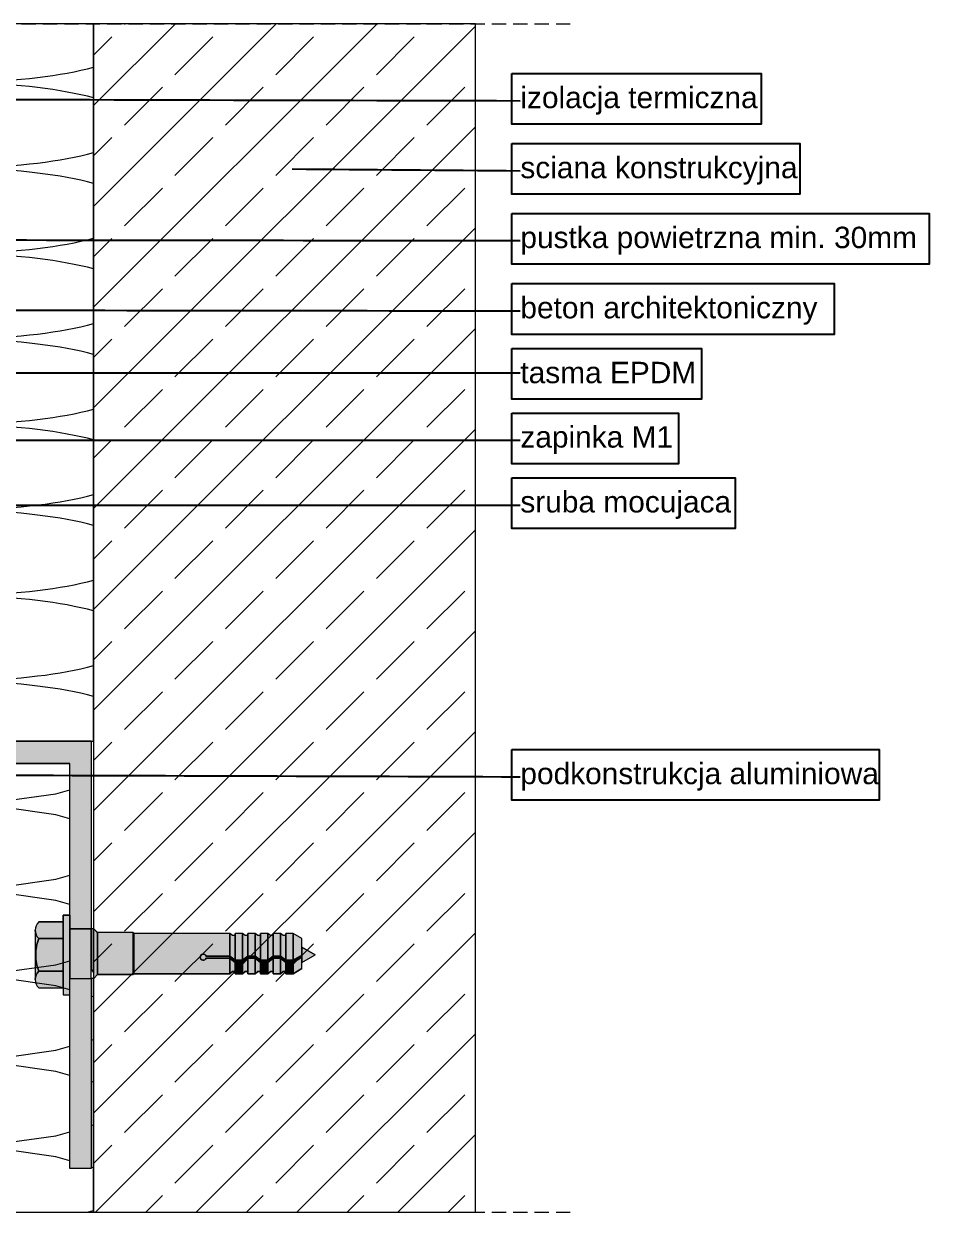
# Model space of a CAD drawing. Extents: x -106823 to -42801, y 48734 to 74234.
# Drawn here: x -49816 to -48545, y 64553 to 66221 of the extents above; entities that cross this region are included whole.
import ezdxf

# ---------------------------------------------------------------- set-up
doc = ezdxf.new("R2010")
doc.units = 0
doc.header["$MEASUREMENT"] = 0
doc.linetypes.add('Hidden Line', pattern=[30, 20, -10])
for name, color, linetype, lineweight, true_color in [('2D - Ogólne_Pen_No__2', 7, 'Continuous', 15, 0x7f7f7f), ('2D Drafting - General_Pen_No__141', 7, 'Continuous', 0, 0xe8e8e8), ('2D Drafting - General_Pen_No__2', 7, 'Continuous', 15, 0x7f7f7f), ('2D Drafting - General_Pen_No__61', 7, 'Continuous', 20, 0x6a6a6a), ('2D Drafting - General_Pen_No__81', 7, 'Continuous', 20, 0x6a6a6a), ('Annotation - Label_Pen_No__5', 7, 'Continuous', 25, 0x40a5ff)]:
    doc.layers.add(name, color=color, linetype=linetype, lineweight=lineweight, true_color=true_color)
doc.layers.add('2D Drafting - General_Pen_No__121', color=255, linetype='Continuous', lineweight=0)
doc.styles.add('GENERATED_STYLE_2', font='arial.ttf')
doc.dimstyles.new('GENERATED_STYLE__7', dxfattribs={"dimtxt": 0.18, "dimasz": 91.2, "dimexe": 0.18, "dimexo": 0.0625, "dimgap": 0.09, "dimtad": 0, "dimtih": 1, "dimtoh": 1, "dimdec": 4, "dimzin": 0, "dimdsep": 46, "dimcen": 0.09, "dimadec": 0, "dimazin": 0, "dimtfac": 1, "dimtdec": 4, "dimtmove": 0, "dimatfit": 3, "dimldrblk": 'ARROWHEAD_5', "dimfxl": 0, "dimtolj": 1, "dimtzin": 0, "dimarcsym": 0})

# ---------------------------------------------------------------- blocks, each defined once
blk = doc.blocks.new('*X18')
at = {"layer": '2D Drafting - General_Pen_No__61', "linetype": 'Continuous'}
for p, q in [((-50707.7, 65142.2), (-50717.6, 65125.8)), ((-50687.3, 65152.9), (-50707.7, 65142.2)), ((-50096.6, 65137.8), (-50183.5, 65152.9)), ((-50096.6, 65137.8), (-50018.5, 65128.6)), ((-49845.7, 65130.1), (-49770.8, 65140.7)), ((-49770.8, 65140.7), (-49751.1, 65146.3)), ((-50717.6, 65125.8), (-50707.7, 65109.4)), ((-50018.5, 65123.1), (-50096.6, 65113.8)), ((-50018.5, 65128.6), (-49931.5, 65125.9)), ((-49931.5, 65125.8), (-50018.5, 65123.1)), ((-49931.5, 65125.9), (-49845.7, 65130.1)), ((-49845.7, 65121.6), (-49931.5, 65125.8)), ((-49770.8, 65111), (-49845.7, 65121.6)), ((-50707.7, 65109.4), (-50678.9, 65094.3)), ((-50096.6, 65113.8), (-50303.6, 65077.8)), ((-49751.1, 65105.3), (-49770.8, 65111)), ((-50678.9, 65094.3), (-50633.4, 65081.5)), ((-50633.4, 65081.5), (-50574.6, 65072.2)), ((-50574.6, 65072.2), (-50506.9, 65066.9)), ((-50366.1, 65069.8), (-50303.6, 65077.8)), ((-50574.6, 65059.5), (-50633.4, 65050.1)), ((-50506.9, 65064.8), (-50574.6, 65059.5)), ((-50506.9, 65066.9), (-50435.6, 65066.1)), ((-50435.6, 65065.6), (-50506.9, 65064.8)), ((-50435.6, 65066.1), (-50366.1, 65069.8)), ((-50366.1, 65061.8), (-50435.6, 65065.6)), ((-50303.6, 65053.8), (-50366.1, 65061.8)), ((-50633.4, 65050.1), (-50678.9, 65037.4)), ((-50096.6, 65017.8), (-50303.6, 65053.8)), ((-50707.7, 65022.2), (-50717.6, 65005.8)), ((-50678.9, 65037.4), (-50707.7, 65022.2)), ((-49770.8, 65020.7), (-49751.1, 65026.3)), ((-50717.6, 65005.8), (-50707.7, 64989.4)), ((-50096.6, 65017.8), (-50018.5, 65008.6)), ((-50018.5, 65008.6), (-49931.5, 65005.9)), ((-49931.5, 65005.8), (-50018.5, 65003.1)), ((-49931.5, 65005.9), (-49845.7, 65010.1)), ((-49845.7, 65001.6), (-49931.5, 65005.8)), ((-49845.7, 65010.1), (-49770.8, 65020.7)), ((-50707.7, 64989.4), (-50678.9, 64974.3)), ((-50096.6, 64993.8), (-50303.6, 64957.8)), ((-50018.5, 65003.1), (-50096.6, 64993.8)), ((-49770.8, 64991), (-49845.7, 65001.6)), ((-49751.1, 64985.3), (-49770.8, 64991)), ((-50678.9, 64974.3), (-50633.4, 64961.5)), ((-50633.4, 64961.5), (-50574.6, 64952.2)), ((-50366.1, 64949.8), (-50303.6, 64957.8)), ((-50574.6, 64939.5), (-50633.4, 64930.1)), ((-50574.6, 64952.2), (-50506.9, 64946.9)), ((-50506.9, 64944.8), (-50574.6, 64939.5)), ((-50506.9, 64946.9), (-50435.6, 64946.1)), ((-50435.6, 64945.6), (-50506.9, 64944.8)), ((-50435.6, 64946.1), (-50366.1, 64949.8)), ((-50366.1, 64941.8), (-50435.6, 64945.6)), ((-50303.6, 64933.8), (-50366.1, 64941.8)), ((-50633.4, 64930.1), (-50678.9, 64917.4)), ((-50096.6, 64897.8), (-50303.6, 64933.8)), ((-50678.9, 64917.4), (-50707.7, 64902.2)), ((-49770.8, 64900.7), (-49751.1, 64906.3)), ((-50707.7, 64902.2), (-50717.6, 64885.8)), ((-50096.6, 64897.8), (-50018.5, 64888.6)), ((-50018.5, 64888.6), (-49931.5, 64885.9)), ((-49931.5, 64885.9), (-49845.7, 64890.1)), ((-49845.7, 64890.1), (-49770.8, 64900.7)), ((-50717.6, 64885.8), (-50707.7, 64869.4)), ((-50096.6, 64873.8), (-50303.6, 64837.8)), ((-50018.5, 64883.1), (-50096.6, 64873.8)), ((-49931.5, 64885.8), (-50018.5, 64883.1)), ((-49845.7, 64881.6), (-49931.5, 64885.8)), ((-49770.8, 64871), (-49845.7, 64881.6)), ((-49751.1, 64865.3), (-49770.8, 64871)), ((-50707.7, 64869.4), (-50678.9, 64854.3)), ((-50678.9, 64854.3), (-50633.4, 64841.5)), ((-49717.6, 64855.7), (-49721.1, 64856.7)), ((-50633.4, 64841.5), (-50574.6, 64832.2)), ((-50366.1, 64829.8), (-50303.6, 64837.8)), ((-50574.6, 64832.2), (-50506.9, 64826.9)), ((-50506.9, 64824.8), (-50574.6, 64819.5)), ((-50506.9, 64826.9), (-50435.6, 64826.1)), ((-50435.6, 64825.6), (-50506.9, 64824.8)), ((-50435.6, 64826.1), (-50366.1, 64829.8)), ((-50366.1, 64821.8), (-50435.6, 64825.6)), ((-50303.6, 64813.8), (-50366.1, 64821.8)), ((-50633.4, 64810.1), (-50678.9, 64797.4)), ((-50574.6, 64819.5), (-50633.4, 64810.1)), ((-50096.6, 64777.8), (-50303.6, 64813.8)), ((-50678.9, 64797.4), (-50707.7, 64782.2)), ((-49721.1, 64794.9), (-49717.6, 64795.9)), ((-50707.7, 64782.2), (-50717.6, 64765.8)), ((-50096.6, 64777.8), (-50018.5, 64768.6)), ((-49845.7, 64770.1), (-49770.8, 64780.7)), ((-49770.8, 64780.7), (-49751.1, 64786.3)), ((-50717.6, 64765.8), (-50707.7, 64749.4)), ((-50018.5, 64763.1), (-50096.6, 64753.8)), ((-50018.5, 64768.6), (-49931.5, 64765.9)), ((-49931.5, 64765.8), (-50018.5, 64763.1)), ((-49931.5, 64765.9), (-49845.7, 64770.1)), ((-49845.7, 64761.6), (-49931.5, 64765.8)), ((-49770.8, 64751), (-49845.7, 64761.6)), ((-50707.7, 64749.4), (-50678.9, 64734.3)), ((-50096.6, 64753.8), (-50303.6, 64717.8)), ((-49751.1, 64745.3), (-49770.8, 64751)), ((-50678.9, 64734.3), (-50633.4, 64721.5)), ((-50633.4, 64721.5), (-50574.6, 64712.2)), ((-49717.6, 64735.7), (-49721.1, 64736.7)), ((-50574.6, 64712.2), (-50506.9, 64706.9)), ((-50506.9, 64704.8), (-50574.6, 64699.5)), ((-50506.9, 64706.9), (-50435.6, 64706.1)), ((-50435.6, 64705.6), (-50506.9, 64704.8)), ((-50435.6, 64706.1), (-50366.1, 64709.8)), ((-50366.1, 64701.8), (-50435.6, 64705.6)), ((-50366.1, 64709.8), (-50303.6, 64717.8)), ((-50633.4, 64690.1), (-50678.9, 64677.4)), ((-50574.6, 64699.5), (-50633.4, 64690.1)), ((-50303.6, 64693.8), (-50366.1, 64701.8)), ((-50096.6, 64657.8), (-50303.6, 64693.8)), ((-50678.9, 64677.4), (-50707.7, 64662.2)), ((-49721.1, 64674.9), (-49717.6, 64675.9)), ((-50707.7, 64662.2), (-50717.6, 64645.8)), ((-50096.6, 64657.8), (-50018.5, 64648.6)), ((-49845.7, 64650.1), (-49770.8, 64660.7)), ((-49770.8, 64660.7), (-49751.1, 64666.3)), ((-50717.6, 64645.8), (-50707.7, 64629.4)), ((-50018.5, 64643.1), (-50096.6, 64633.8)), ((-50018.5, 64648.6), (-49931.5, 64645.9)), ((-49931.5, 64645.8), (-50018.5, 64643.1)), ((-49931.5, 64645.9), (-49845.7, 64650.1)), ((-49845.7, 64641.6), (-49931.5, 64645.8)), ((-49770.8, 64631), (-49845.7, 64641.6)), ((-50707.7, 64629.4), (-50678.9, 64614.3)), ((-50096.6, 64633.8), (-50303.6, 64597.8)), ((-49751.1, 64625.3), (-49770.8, 64631)), ((-50678.9, 64614.3), (-50633.4, 64601.5)), ((-49717.6, 64615.7), (-49721.1, 64616.7)), ((-50633.4, 64601.5), (-50574.6, 64592.2)), ((-50574.6, 64592.2), (-50506.9, 64586.9)), ((-50435.6, 64586.1), (-50366.1, 64589.8)), ((-50366.1, 64589.8), (-50303.6, 64597.8)), ((-50574.6, 64579.5), (-50633.4, 64570.1)), ((-50506.9, 64584.8), (-50574.6, 64579.5)), ((-50506.9, 64586.9), (-50435.6, 64586.1)), ((-50435.6, 64585.6), (-50506.9, 64584.8)), ((-50366.1, 64581.8), (-50435.6, 64585.6)), ((-50303.6, 64573.8), (-50366.1, 64581.8)), ((-50185.5, 64553.3), (-50303.6, 64573.8)), ((-50678.9, 64557.4), (-50686.7, 64553.3)), ((-50633.4, 64570.1), (-50678.9, 64557.4)), ((-49726.7, 64553.3), (-49717.6, 64555.9))]:
    blk.add_line(p, q, dxfattribs=at)
blk = doc.blocks.new('Fill_9')
at = {"layer": '2D Drafting - General_Pen_No__2', "linetype": 'Continuous'}
for p, q in [((-49751.1, 65182.9), (-49831.9, 65182.9)), ((-49831.9, 65182.9), (-49831.9, 65152.9)), ((-49751.1, 65152.9), (-49751.1, 65182.9)), ((-49831.9, 65152.9), (-50717.6, 65152.9)), ((-50717.6, 65152.9), (-50717.6, 64553.3)), ((-49751.1, 64921.9), (-49751.1, 65152.9)), ((-49751.1, 64614.5), (-49751.1, 64921.9)), ((-49717.6, 64881.5), (-49721.1, 64881.5)), ((-49721.1, 64881.5), (-49721.1, 64614.5)), ((-49717.6, 64880.4), (-49717.6, 64881.5)), ((-49717.6, 64649.4), (-49717.6, 64880.4)), ((-49717.6, 64553.3), (-49717.6, 64649.4)), ((-49721.1, 64614.5), (-49751.1, 64614.5)), ((-50717.6, 64553.3), (-49751.1, 64553.3)), ((-49751.1, 64553.3), (-49717.6, 64553.3))]:
    blk.add_line(p, q, dxfattribs=at)
at = {"layer": '2D Drafting - General_Pen_No__61', "linetype": 'Continuous'}
blk.add_blockref('*X18', (0, 0), dxfattribs=at)
blk = doc.blocks.new('*X20')
at = {"layer": '2D Drafting - General_Pen_No__61', "linetype": 'Continuous'}
for p, q in [((-50231.3, 66221.4), (-50292.9, 66210.9)), ((-50080.6, 66150.9), (-50292.9, 66186.9)), ((-50080.6, 66126.9), (-50292.9, 66090.9)), ((-50080.6, 66030.9), (-50292.9, 66066.9)), ((-50080.6, 66006.9), (-50292.9, 65970.9)), ((-50080.6, 65910.9), (-50292.9, 65946.9)), ((-50080.6, 65886.9), (-50292.9, 65850.9)), ((-50080.6, 65790.9), (-50292.9, 65826.9)), ((-50080.6, 65766.9), (-50292.9, 65730.9)), ((-50080.6, 65670.9), (-50292.9, 65706.9)), ((-50080.6, 65646.9), (-50292.9, 65610.9)), ((-50080.6, 65550.9), (-50292.9, 65586.9)), ((-50080.6, 65526.9), (-50292.9, 65490.9)), ((-50080.6, 65430.9), (-50292.9, 65466.9)), ((-50080.6, 65406.9), (-50292.9, 65370.9)), ((-50080.6, 65310.9), (-50292.9, 65346.9)), ((-50080.6, 65286.9), (-50215.6, 65264)), ((-50252.9, 65257.7), (-50292.9, 65250.9)), ((-50252.9, 65220.1), (-50292.9, 65226.9))]:
    blk.add_line(p, q, dxfattribs=at)
for centre, start_param, end_param in [((-50452.2, 66258.9), 3.817836, 5.35589), ((-50452.2, 66138.9), 0.927295, 3.141593), ((-49921.4, 66198.9), 4.068888, 5.587761), ((-50452.2, 66138.9), 3.141593, 5.35589), ((-49921.4, 66078.9), 0.695424, 2.214297), ((-50452.2, 66018.9), 0.927295, 3.141593), ((-49921.4, 66078.9), 4.068888, 5.587761), ((-49921.4, 65958.9), 0.695424, 2.214297), ((-50452.2, 66018.9), 3.141593, 5.35589), ((-50452.2, 65898.9), 0.927295, 3.141593), ((-49921.4, 65958.9), 4.068888, 5.587761), ((-49921.4, 65838.9), 0.695424, 2.214297), ((-50452.2, 65898.9), 3.141593, 5.35589), ((-50452.2, 65778.9), 0.927295, 3.141593), ((-49921.4, 65838.9), 4.068888, 5.587761), ((-50452.2, 65778.9), 3.141593, 5.35589), ((-49921.4, 65718.9), 0.695424, 2.214297), ((-50452.2, 65658.9), 0.927295, 3.141593), ((-49921.4, 65718.9), 4.068888, 5.587761), ((-50452.2, 65658.9), 3.141593, 5.35589), ((-49921.4, 65598.9), 0.695424, 2.214297), ((-50452.2, 65538.9), 0.927295, 3.141593), ((-49921.4, 65598.9), 4.068888, 5.587761), ((-50452.2, 65538.9), 3.141593, 5.35589), ((-49921.4, 65478.9), 0.695424, 2.214297), ((-50452.2, 65418.9), 0.927295, 3.141593), ((-49921.4, 65478.9), 4.068888, 5.587761), ((-49921.4, 65358.9), 0.695424, 2.214297), ((-50452.2, 65418.9), 3.141593, 5.35589), ((-50452.2, 65298.9), 0.927295, 3.141593), ((-49921.4, 65358.9), 4.068888, 5.587761), ((-49921.4, 65238.9), 0.695424, 2.214297), ((-50452.2, 65298.9), 3.141593, 5.35589), ((-50452.2, 65178.9), 0.927295, 2.507522)]:
    blk.add_ellipse(centre, major_axis=(265.4, 0), ratio=0.226067, start_param=start_param, end_param=end_param, dxfattribs=at)
blk = doc.blocks.new('Fill_10')
at = {"layer": '2D Drafting - General_Pen_No__2', "linetype": 'Continuous'}
for p, q in [((-49717.6, 66221.4), (-50717.6, 66221.4)), ((-50717.6, 66221.4), (-50717.6, 65244.5)), ((-49717.6, 65214.5), (-49717.6, 66221.4)), ((-50252.9, 65278.2), (-50242.8, 65285.8)), ((-50252.9, 65247.5), (-50252.9, 65278.2)), ((-50242.8, 65285.8), (-50225.7, 65285.8)), ((-50225.7, 65285.8), (-50215.6, 65278.2)), ((-50215.6, 65278.2), (-50215.6, 65237.6)), ((-50717.6, 65244.5), (-50717.6, 65214.5)), ((-50261.1, 65243.7), (-50252.9, 65247.5)), ((-50252.9, 65237.2), (-50261.1, 65243.7)), ((-50252.9, 65219.7), (-50252.9, 65237.2)), ((-50215.6, 65237.6), (-50207.4, 65229.4)), ((-50207.4, 65229.4), (-50215.6, 65227.2)), ((-50215.6, 65227.2), (-50215.6, 65214.5)), ((-50717.6, 65214.5), (-50687.6, 65214.5)), ((-50687.6, 65214.5), (-50606.9, 65214.5)), ((-50606.9, 65214.5), (-50259.3, 65214.5)), ((-50261.1, 65215.9), (-50252.9, 65219.7)), ((-50259.3, 65214.5), (-50261.1, 65215.9)), ((-50215.6, 65214.5), (-49831.9, 65214.5)), ((-49831.9, 65214.5), (-49751.1, 65214.5)), ((-49751.1, 65214.5), (-49717.6, 65214.5))]:
    blk.add_line(p, q, dxfattribs=at)
at = {"layer": '2D Drafting - General_Pen_No__61', "linetype": 'Continuous'}
blk.add_blockref('*X20', (0, 0), dxfattribs=at)
blk = doc.blocks.new('ARROWHEAD_5')
at = {"color": 0, "linetype": 'Continuous', "lineweight": 0}
blk.add_line((0, 0), (-1, 0), dxfattribs=at)
blk.add_solid([(-1, 0.2679), (0, 0), (-1, -0.2679), (-1, 0.2679)], dxfattribs=at)

msp = doc.modelspace()

# ---------------------------------------------------------------- hatches: boundary and pattern name
at = {"layer": '2D Drafting - General_Pen_No__121', "linetype": 'Continuous'}
for points in [[(-49760.43, 64960.67), (-49794.6, 64960.67, 0.4195601), (-49794.6, 64937.37), (-49760.43, 64937.37)], [(-49751.11, 64914.45), (-49751.11, 64970.37), (-49760.43, 64970.37), (-49760.43, 64914.45), (-49760.43, 64858.54), (-49751.11, 64858.54)], [(-49798.87, 64914.45, -0.092424), (-49794.6, 64937.37, -0.201281), (-49799.49, 64949.02), (-49799.49, 64879.89, -0.201281), (-49794.6, 64891.54, -0.092424)], [(-49751.11, 64951.13), (-49751.11, 64914.45), (-49751.11, 64881.46), (-49721.11, 64881.46), (-49721.11, 64917.38), (-49721.11, 64951.13)], [(-49721.11, 64951.13), (-49751.11, 64951.13), (-49751.11, 64914.45), (-49751.11, 64881.46), (-49721.11, 64881.46), (-49721.11, 64918.33)], [(-49721.11, 64951.03), (-49721.11, 64918.33), (-49721.11, 64893.98), (-49717.6, 64889.61), (-49717.6, 64951.03)], [(-49717.6, 64951.03), (-49717.6, 64881.46), (-49717.42, 64881.46), (-49712.01, 64886.87), (-49712.01, 64945.62), (-49717.42, 64951.03)], [(-49712.01, 64945.72), (-49712.01, 64886.87), (-49662.26, 64886.87), (-49662.26, 64945.72)], [(-49662.26, 64945.72), (-49662.26, 64886.87), (-49661.02, 64888.12), (-49661.02, 64944.47)], [(-49661.02, 64944.47), (-49661.02, 64888.12), (-49526.6, 64888.12), (-49526.6, 64909.78), (-49559.91, 64909.78, -5.4750432), (-49559.91, 64912.73), (-49526.6, 64912.73), (-49526.6, 64944.47)], [(-49519.16, 64941.51), (-49522.86, 64941.51), (-49526.6, 64944.47), (-49526.6, 64912.73), (-49519.16, 64906.99)], [(-49519.16, 64944.47), (-49519.16, 64906.99), (-49508.8, 64906.99), (-49508.8, 64944.47)], [(-49501.36, 64941.51), (-49505.06, 64941.51), (-49508.8, 64944.47), (-49508.8, 64906.99), (-49501.36, 64912.73)], [(-49501.36, 64944.47), (-49501.36, 64912.73), (-49491.01, 64912.73), (-49491.01, 64944.47)], [(-49483.57, 64941.51), (-49487.26, 64941.51), (-49491.01, 64944.47), (-49491.01, 64912.73), (-49483.57, 64906.99)], [(-49473.21, 64944.47), (-49483.57, 64944.47), (-49483.57, 64906.99), (-49473.21, 64906.99)], [(-49465.77, 64941.51), (-49469.47, 64941.51), (-49473.21, 64944.47), (-49473.21, 64906.99), (-49465.77, 64912.73)], [(-49455.41, 64944.47), (-49465.77, 64944.47), (-49465.77, 64912.73), (-49455.41, 64912.73)], [(-49447.97, 64941.51), (-49451.67, 64941.51), (-49455.41, 64944.47), (-49455.41, 64912.73), (-49447.97, 64906.99)], [(-49447.97, 64944.47), (-49447.97, 64906.99), (-49437.62, 64906.99), (-49437.62, 64944.47)], [(-49425.24, 64937.32), (-49437.62, 64944.47), (-49437.62, 64906.99), (-49425.24, 64914.14)], [(-49760.43, 64937.37), (-49794.6, 64937.37, 0.092424), (-49798.87, 64914.45, 0.092424), (-49794.6, 64891.54), (-49760.43, 64891.54), (-49760.43, 64914.45)], [(-49406.51, 64914.55), (-49425.24, 64925.36), (-49425.24, 64903.74)], [(-49526.6, 64912.73), (-49559.91, 64912.73, 5.4750432), (-49559.91, 64909.78), (-49526.6, 64909.78)], [(-49526.6, 64909.78), (-49519.16, 64904.03), (-49519.16, 64906.99), (-49526.6, 64912.73)], [(-49519.16, 64891.08), (-49519.16, 64904.03), (-49526.6, 64909.78), (-49526.6, 64888.12), (-49522.86, 64891.08)], [(-49519.16, 64904.03), (-49508.8, 64904.03), (-49508.8, 64906.99), (-49519.16, 64906.99)], [(-49501.36, 64912.73), (-49508.8, 64906.99), (-49508.8, 64904.03), (-49501.36, 64909.78)], [(-49501.36, 64891.08), (-49501.36, 64909.78), (-49508.8, 64904.03), (-49508.8, 64888.12), (-49505.06, 64891.08)], [(-49501.36, 64909.78), (-49491.01, 64909.78), (-49491.01, 64912.73), (-49501.36, 64912.73)], [(-49491.01, 64888.12), (-49491.01, 64909.78), (-49501.36, 64909.78), (-49501.36, 64888.12)], [(-49483.57, 64906.99), (-49491.01, 64912.73), (-49491.01, 64909.78), (-49483.57, 64904.03)], [(-49491.01, 64909.78), (-49491.01, 64888.12), (-49487.26, 64891.08), (-49483.57, 64891.08), (-49483.57, 64904.03)], [(-49473.21, 64906.99), (-49483.57, 64906.99), (-49483.57, 64904.03), (-49473.21, 64904.03)], [(-49465.77, 64912.73), (-49473.21, 64906.99), (-49473.21, 64904.03), (-49465.77, 64909.78)], [(-49465.77, 64891.08), (-49465.77, 64909.78), (-49473.21, 64904.03), (-49473.21, 64888.12), (-49469.47, 64891.08)], [(-49465.77, 64909.78), (-49455.41, 64909.78), (-49455.41, 64912.73), (-49465.77, 64912.73)], [(-49455.41, 64888.12), (-49455.41, 64909.78), (-49465.77, 64909.78), (-49465.77, 64888.12)], [(-49455.41, 64909.78), (-49447.97, 64904.03), (-49447.97, 64906.99), (-49455.41, 64912.73)], [(-49447.97, 64891.08), (-49447.97, 64904.03), (-49455.41, 64909.78), (-49455.41, 64888.12), (-49451.67, 64891.08)], [(-49447.97, 64904.03), (-49437.62, 64904.03), (-49437.62, 64906.99), (-49447.97, 64906.99)], [(-49425.24, 64914.14), (-49437.62, 64906.99), (-49437.62, 64904.03), (-49425.24, 64911.18)], [(-49425.24, 64911.18), (-49437.62, 64904.03), (-49437.62, 64888.12), (-49425.24, 64895.27)], [(-49760.43, 64891.54), (-49794.6, 64891.54, 0.4195601), (-49794.6, 64868.24), (-49760.43, 64868.24)], [(-49508.8, 64888.12), (-49508.8, 64904.03), (-49519.16, 64904.03), (-49519.16, 64888.12)], [(-49473.21, 64888.12), (-49473.21, 64904.03), (-49483.57, 64904.03), (-49483.57, 64888.12)], [(-49447.97, 64904.03), (-49447.97, 64888.12), (-49437.62, 64888.12), (-49437.62, 64904.03)]]:
    msp.add_hatch(color=256, dxfattribs=at).paths.add_polyline_path(points, flags=0)
at = {"layer": '2D Drafting - General_Pen_No__141', "linetype": 'Continuous'}
for points in [[(-50215.62, 65214.45), (-49731.87, 65214.45), (-49721.11, 65214.45), (-49721.11, 64951.13), (-49751.11, 64951.13), (-49751.11, 64970.37), (-49751.11, 65182.95), (-50214.53, 65182.95), (-50215.62, 65184.04), (-50215.62, 65201.48), (-50207.42, 65203.68), (-50215.62, 65211.88)], [(-49721.11, 64614.45), (-49751.11, 64614.45), (-49751.11, 64881.46), (-49721.11, 64881.46)]]:
    msp.add_hatch(color=256, dxfattribs=at).paths.add_polyline_path(points, flags=0)
at = {"layer": '2D Drafting - General_Pen_No__81', "linetype": 'Continuous'}
h = msp.add_hatch(dxfattribs=at)
h.set_pattern_fill('Solid___Dashed', color=256, style=0, pattern_type=2)
h.set_pattern_definition([(45, (0, 0), (-70.71068, 70.71068), []), (45, (-35.36, 35.36), (-70.71068, 70.71068), [75, -25])])
h.paths.add_polyline_path([(-49226.67, 66221.36), (-49717.6, 66221.36), (-49717.6, 65542.04), (-49717.6, 65243.42), (-49717.6, 65173.74), (-49717.6, 65089.07), (-49717.6, 64976.53), (-49717.6, 64880.42), (-49717.6, 64649.42), (-49717.6, 64553.3), (-49676.79, 64553.3), (-49672.58, 64553.3), (-49647.6, 64553.3), (-49604.79, 64553.3), (-49440.59, 64553.3), (-49294.36, 64553.3), (-49257.08, 64553.3), (-49186.74, 64553.3), (-49181.82, 64553.3), (-49181.82, 65089.07), (-49181.82, 65542.04), (-49181.82, 66221.36)], flags=0)

# ---------------------------------------------------------------- linework, layer by layer
at = {"layer": '2D - Ogólne_Pen_No__2', "linetype": 'Continuous'}
for p, q in [((-49717.42, 64951.13), (-49721.11, 64951.13)), ((-49721.11, 64951.13), (-49721.11, 64917.38)), ((-49717.42, 64951.03), (-49721.11, 64951.03)), ((-49721.11, 64951.03), (-49721.11, 64917.28)), ((-49712.01, 64945.72), (-49717.42, 64951.13)), ((-49712.01, 64945.62), (-49717.42, 64951.03)), ((-49662.26, 64945.72), (-49712.01, 64945.72)), ((-49712.01, 64886.87), (-49712.01, 64945.72)), ((-49661.02, 64944.47), (-49662.26, 64945.72)), ((-49662.26, 64886.87), (-49662.26, 64945.72)), ((-49526.6, 64944.47), (-49661.02, 64944.47)), ((-49661.02, 64944.47), (-49661.02, 64888.12)), ((-49522.86, 64941.51), (-49526.6, 64944.47)), ((-49526.6, 64888.12), (-49526.6, 64944.47)), ((-49519.16, 64941.51), (-49522.86, 64941.51)), ((-49519.16, 64944.47), (-49519.16, 64941.51)), ((-49508.8, 64944.47), (-49519.16, 64944.47)), ((-49519.16, 64888.12), (-49519.16, 64944.47)), ((-49505.06, 64941.51), (-49508.8, 64944.47)), ((-49508.8, 64888.12), (-49508.8, 64944.47)), ((-49501.36, 64941.51), (-49505.06, 64941.51)), ((-49501.36, 64944.47), (-49501.36, 64941.51)), ((-49491.01, 64944.47), (-49501.36, 64944.47)), ((-49501.36, 64888.12), (-49501.36, 64944.47)), ((-49487.26, 64941.51), (-49491.01, 64944.47)), ((-49491.01, 64888.12), (-49491.01, 64944.47)), ((-49483.57, 64941.51), (-49487.26, 64941.51)), ((-49483.57, 64944.47), (-49483.57, 64941.51)), ((-49473.21, 64944.47), (-49483.57, 64944.47)), ((-49483.57, 64888.12), (-49483.57, 64944.47)), ((-49469.47, 64941.51), (-49473.21, 64944.47)), ((-49473.21, 64888.12), (-49473.21, 64944.47)), ((-49465.77, 64941.51), (-49469.47, 64941.51)), ((-49465.77, 64944.47), (-49465.77, 64941.51)), ((-49455.41, 64944.47), (-49465.77, 64944.47)), ((-49465.77, 64888.12), (-49465.77, 64944.47)), ((-49451.67, 64941.51), (-49455.41, 64944.47)), ((-49455.41, 64888.12), (-49455.41, 64944.47)), ((-49447.97, 64941.51), (-49451.67, 64941.51)), ((-49437.62, 64944.47), (-49447.97, 64944.47)), ((-49447.97, 64888.12), (-49447.97, 64944.47)), ((-49425.24, 64937.32), (-49437.62, 64944.47)), ((-49437.62, 64888.12), (-49437.62, 64944.47)), ((-49425.24, 64895.27), (-49425.24, 64937.32)), ((-49425.24, 64925.36), (-49406.51, 64914.55)), ((-49721.11, 64881.46), (-49721.11, 64918.33)), ((-49526.6, 64912.73), (-49559.91, 64912.73)), ((-49526.6, 64909.78), (-49559.91, 64909.78)), ((-49519.16, 64906.99), (-49526.6, 64912.73)), ((-49519.16, 64904.03), (-49526.6, 64909.78)), ((-49508.8, 64906.99), (-49519.16, 64906.99)), ((-49501.36, 64912.73), (-49508.8, 64906.99)), ((-49501.36, 64909.78), (-49508.8, 64904.03)), ((-49491.01, 64912.73), (-49501.36, 64912.73)), ((-49491.01, 64909.78), (-49501.36, 64909.78)), ((-49483.57, 64906.99), (-49491.01, 64912.73)), ((-49483.57, 64904.03), (-49491.01, 64909.78)), ((-49473.21, 64906.99), (-49483.57, 64906.99)), ((-49465.77, 64912.73), (-49473.21, 64906.99)), ((-49465.77, 64909.78), (-49473.21, 64904.03)), ((-49455.41, 64912.73), (-49465.77, 64912.73)), ((-49455.41, 64909.78), (-49465.77, 64909.78)), ((-49447.97, 64906.99), (-49455.41, 64912.73)), ((-49447.97, 64904.03), (-49455.41, 64909.78)), ((-49437.62, 64906.99), (-49447.97, 64906.99)), ((-49425.24, 64914.14), (-49437.62, 64906.99)), ((-49425.24, 64911.18), (-49437.62, 64904.03)), ((-49425.24, 64903.74), (-49406.51, 64914.55)), ((-49661.02, 64888.12), (-49662.26, 64886.87)), ((-49526.6, 64888.12), (-49661.02, 64888.12)), ((-49522.86, 64891.08), (-49526.6, 64888.12)), ((-49519.16, 64891.08), (-49522.86, 64891.08)), ((-49508.8, 64904.03), (-49519.16, 64904.03)), ((-49519.16, 64888.12), (-49519.16, 64891.08)), ((-49508.8, 64888.12), (-49519.16, 64888.12)), ((-49505.06, 64891.08), (-49508.8, 64888.12)), ((-49501.36, 64891.08), (-49505.06, 64891.08)), ((-49501.36, 64888.12), (-49501.36, 64891.08)), ((-49491.01, 64888.12), (-49501.36, 64888.12)), ((-49487.26, 64891.08), (-49491.01, 64888.12)), ((-49483.57, 64891.08), (-49487.26, 64891.08)), ((-49473.21, 64904.03), (-49483.57, 64904.03)), ((-49483.57, 64888.12), (-49483.57, 64891.08)), ((-49473.21, 64888.12), (-49483.57, 64888.12)), ((-49469.47, 64891.08), (-49473.21, 64888.12)), ((-49465.77, 64891.08), (-49469.47, 64891.08)), ((-49465.77, 64888.12), (-49465.77, 64891.08)), ((-49455.41, 64888.12), (-49465.77, 64888.12)), ((-49451.67, 64891.08), (-49455.41, 64888.12)), ((-49447.97, 64891.08), (-49451.67, 64891.08)), ((-49437.62, 64904.03), (-49447.97, 64904.03)), ((-49437.62, 64888.12), (-49447.97, 64888.12)), ((-49425.24, 64895.27), (-49437.62, 64888.12)), ((-49717.42, 64881.46), (-49721.11, 64881.46)), ((-49712.01, 64886.87), (-49717.42, 64881.46)), ((-49662.26, 64886.87), (-49712.01, 64886.87))]:
    msp.add_line(p, q, dxfattribs=at)
msp.add_arc((-49563.82, 64911.25), 4.18, 20.70161, 339.29839, dxfattribs=at)
at = {"layer": '2D Drafting - General_Pen_No__2', "linetype": 'Hidden Line'}
for p, q in [((-51318.74, 66221.36), (-49041.43, 66221.36)), ((-51318.74, 64553.3), (-49041.43, 64553.3))]:
    msp.add_line(p, q, dxfattribs=at)
at = {"layer": '2D Drafting - General_Pen_No__2', "linetype": 'Continuous'}
for p, q in [((-49717.6, 66221.36), (-49717.6, 64954.57)), ((-49717.6, 65470.65), (-49717.6, 65492.73)), ((-49721.11, 65214.45), (-50716.88, 65214.45)), ((-50716.88, 65182.95), (-49751.11, 65182.95)), ((-49794.6, 64960.67), (-49760.43, 64960.67)), ((-49760.43, 64914.45), (-49760.43, 64970.37)), ((-49760.43, 64970.37), (-49751.11, 64970.37)), ((-49751.11, 64970.37), (-49751.11, 64914.45)), ((-49799.49, 64949.02), (-49799.49, 64879.89)), ((-49751.11, 64951.13), (-49721.11, 64951.13)), ((-49794.6, 64937.37), (-49760.43, 64937.37)), ((-49760.43, 64914.45), (-49760.43, 64858.54)), ((-49751.11, 64858.54), (-49751.11, 64914.45)), ((-49794.6, 64891.54), (-49760.43, 64891.54)), ((-49751.11, 64881.46), (-49721.11, 64881.46)), ((-49794.6, 64868.24), (-49760.43, 64868.24)), ((-49760.43, 64858.54), (-49751.11, 64858.54))]:
    msp.add_line(p, q, dxfattribs=at)
at = {"layer": '2D Drafting - General_Pen_No__2', "linetype": 'Continuous', "flags": 128}
for points in [[(-49226.67, 66221.36), (-49717.6, 66221.36), (-49717.6, 65542.04), (-49717.6, 65243.42), (-49717.6, 65173.74), (-49717.6, 65089.07), (-49717.6, 64976.53), (-49717.6, 64880.42), (-49717.6, 64649.42), (-49717.6, 64553.3), (-49676.79, 64553.3), (-49672.58, 64553.3), (-49647.6, 64553.3), (-49604.79, 64553.3), (-49440.59, 64553.3), (-49294.36, 64553.3), (-49257.08, 64553.3), (-49186.74, 64553.3), (-49181.82, 64553.3), (-49181.82, 65089.07), (-49181.82, 65542.04), (-49181.82, 66221.36)], [(-50215.62, 65214.45), (-49731.87, 65214.45), (-49721.11, 65214.45), (-49721.11, 64951.13), (-49751.11, 64951.13), (-49751.11, 64970.37), (-49751.11, 65182.95), (-50214.53, 65182.95), (-50215.62, 65184.04), (-50215.62, 65201.48), (-50207.42, 65203.68), (-50215.62, 65211.88)], [(-49751.11, 64914.45), (-49751.11, 64970.37), (-49760.43, 64970.37), (-49760.43, 64914.45), (-49760.43, 64858.54), (-49751.11, 64858.54)], [(-49751.11, 64951.13), (-49751.11, 64914.45), (-49751.11, 64881.46), (-49721.11, 64881.46), (-49721.11, 64917.38), (-49721.11, 64951.13)], [(-49721.11, 64951.13), (-49751.11, 64951.13), (-49751.11, 64914.45), (-49751.11, 64881.46), (-49721.11, 64881.46), (-49721.11, 64918.33)], [(-49721.11, 64951.03), (-49721.11, 64918.33), (-49721.11, 64893.98), (-49717.6, 64889.61), (-49717.6, 64951.03)], [(-49717.6, 64951.03), (-49717.6, 64881.46), (-49717.42, 64881.46), (-49712.01, 64886.87), (-49712.01, 64945.62), (-49717.42, 64951.03)], [(-49712.01, 64945.72), (-49712.01, 64886.87), (-49662.26, 64886.87), (-49662.26, 64945.72)], [(-49662.26, 64945.72), (-49662.26, 64886.87), (-49661.02, 64888.12), (-49661.02, 64944.47)], [(-49519.16, 64941.51), (-49522.86, 64941.51), (-49526.6, 64944.47), (-49526.6, 64912.73), (-49519.16, 64906.99)], [(-49519.16, 64944.47), (-49519.16, 64906.99), (-49508.8, 64906.99), (-49508.8, 64944.47)], [(-49501.36, 64941.51), (-49505.06, 64941.51), (-49508.8, 64944.47), (-49508.8, 64906.99), (-49501.36, 64912.73)], [(-49501.36, 64944.47), (-49501.36, 64912.73), (-49491.01, 64912.73), (-49491.01, 64944.47)], [(-49483.57, 64941.51), (-49487.26, 64941.51), (-49491.01, 64944.47), (-49491.01, 64912.73), (-49483.57, 64906.99)], [(-49473.21, 64944.47), (-49483.57, 64944.47), (-49483.57, 64906.99), (-49473.21, 64906.99)], [(-49465.77, 64941.51), (-49469.47, 64941.51), (-49473.21, 64944.47), (-49473.21, 64906.99), (-49465.77, 64912.73)], [(-49455.41, 64944.47), (-49465.77, 64944.47), (-49465.77, 64912.73), (-49455.41, 64912.73)], [(-49447.97, 64941.51), (-49451.67, 64941.51), (-49455.41, 64944.47), (-49455.41, 64912.73), (-49447.97, 64906.99)], [(-49447.97, 64944.47), (-49447.97, 64906.99), (-49437.62, 64906.99), (-49437.62, 64944.47)], [(-49425.24, 64937.32), (-49437.62, 64944.47), (-49437.62, 64906.99), (-49425.24, 64914.14)], [(-49406.51, 64914.55), (-49425.24, 64925.36), (-49425.24, 64903.74)], [(-49526.6, 64909.78), (-49519.16, 64904.03), (-49519.16, 64906.99), (-49526.6, 64912.73)], [(-49519.16, 64891.08), (-49519.16, 64904.03), (-49526.6, 64909.78), (-49526.6, 64888.12), (-49522.86, 64891.08)], [(-49519.16, 64904.03), (-49508.8, 64904.03), (-49508.8, 64906.99), (-49519.16, 64906.99)], [(-49501.36, 64912.73), (-49508.8, 64906.99), (-49508.8, 64904.03), (-49501.36, 64909.78)], [(-49501.36, 64891.08), (-49501.36, 64909.78), (-49508.8, 64904.03), (-49508.8, 64888.12), (-49505.06, 64891.08)], [(-49501.36, 64909.78), (-49491.01, 64909.78), (-49491.01, 64912.73), (-49501.36, 64912.73)], [(-49491.01, 64888.12), (-49491.01, 64909.78), (-49501.36, 64909.78), (-49501.36, 64888.12)], [(-49483.57, 64906.99), (-49491.01, 64912.73), (-49491.01, 64909.78), (-49483.57, 64904.03)], [(-49491.01, 64909.78), (-49491.01, 64888.12), (-49487.26, 64891.08), (-49483.57, 64891.08), (-49483.57, 64904.03)], [(-49473.21, 64906.99), (-49483.57, 64906.99), (-49483.57, 64904.03), (-49473.21, 64904.03)], [(-49465.77, 64912.73), (-49473.21, 64906.99), (-49473.21, 64904.03), (-49465.77, 64909.78)], [(-49465.77, 64891.08), (-49465.77, 64909.78), (-49473.21, 64904.03), (-49473.21, 64888.12), (-49469.47, 64891.08)], [(-49465.77, 64909.78), (-49455.41, 64909.78), (-49455.41, 64912.73), (-49465.77, 64912.73)], [(-49455.41, 64888.12), (-49455.41, 64909.78), (-49465.77, 64909.78), (-49465.77, 64888.12)], [(-49455.41, 64909.78), (-49447.97, 64904.03), (-49447.97, 64906.99), (-49455.41, 64912.73)], [(-49447.97, 64891.08), (-49447.97, 64904.03), (-49455.41, 64909.78), (-49455.41, 64888.12), (-49451.67, 64891.08)], [(-49447.97, 64904.03), (-49437.62, 64904.03), (-49437.62, 64906.99), (-49447.97, 64906.99)], [(-49425.24, 64914.14), (-49437.62, 64906.99), (-49437.62, 64904.03), (-49425.24, 64911.18)], [(-49425.24, 64911.18), (-49437.62, 64904.03), (-49437.62, 64888.12), (-49425.24, 64895.27)], [(-49508.8, 64888.12), (-49508.8, 64904.03), (-49519.16, 64904.03), (-49519.16, 64888.12)], [(-49473.21, 64888.12), (-49473.21, 64904.03), (-49483.57, 64904.03), (-49483.57, 64888.12)], [(-49447.97, 64904.03), (-49447.97, 64888.12), (-49437.62, 64888.12), (-49437.62, 64904.03)], [(-49721.11, 64614.45), (-49751.11, 64614.45), (-49751.11, 64881.46), (-49721.11, 64881.46)]]:
    msp.add_lwpolyline(points, close=True, dxfattribs=at)
for points in [[(-49760.43, 64960.67), (-49794.6, 64960.67, 0.4195601), (-49794.6, 64937.37), (-49760.43, 64937.37)], [(-49798.87, 64914.45, -0.092424), (-49794.6, 64937.37, -0.201281), (-49799.49, 64949.02), (-49799.49, 64879.89, -0.201281), (-49794.6, 64891.54, -0.092424)], [(-49661.02, 64944.47), (-49661.02, 64888.12), (-49526.6, 64888.12), (-49526.6, 64909.78), (-49559.91, 64909.78, -5.4750432), (-49559.91, 64912.73), (-49526.6, 64912.73), (-49526.6, 64944.47)], [(-49760.43, 64937.37), (-49794.6, 64937.37, 0.092424), (-49798.87, 64914.45, 0.092424), (-49794.6, 64891.54), (-49760.43, 64891.54), (-49760.43, 64914.45)], [(-49526.6, 64912.73), (-49559.91, 64912.73, 5.4750432), (-49559.91, 64909.78), (-49526.6, 64909.78)], [(-49760.43, 64891.54), (-49794.6, 64891.54, 0.4195601), (-49794.6, 64868.24), (-49760.43, 64868.24)]]:
    msp.add_lwpolyline(points, format="xyb", close=True, dxfattribs=at)
at = {"layer": '2D Drafting - General_Pen_No__2', "linetype": 'Continuous'}
for centre, radius, start, end in [((-49783.16, 64949.02), 16.33, 134.47805, 225.52195), ((-49735.29, 64914.45), 63.58, 158.87798, 180), ((-49735.29, 64914.45), 63.58, 180, 201.12202), ((-49783.16, 64879.89), 16.33, 134.47805, 225.52195)]:
    msp.add_arc(centre, radius, start, end, dxfattribs=at)
at = {"layer": 'Annotation - Label_Pen_No__5', "linetype": 'Continuous', "flags": 128}
for points in [[(-49130.76, 66151.55), (-48780.63, 66151.55), (-48780.63, 66080.41), (-49130.76, 66080.41)], [(-49130.76, 66053.23), (-48726.32, 66053.23), (-48726.32, 65982.09), (-49130.76, 65982.09)], [(-49130.76, 65954.91), (-48544.95, 65954.91), (-48544.95, 65883.76), (-49130.76, 65883.76)], [(-49130.76, 65856.59), (-48678.25, 65856.59), (-48678.25, 65785.44), (-49130.76, 65785.44)], [(-49130.76, 65765.75), (-48864.56, 65765.75), (-48864.56, 65694.61), (-49130.76, 65694.61)], [(-49130.76, 65674.92), (-48896.93, 65674.92), (-48896.93, 65603.78), (-49130.76, 65603.78)], [(-49130.76, 65584.09), (-48817.11, 65584.09), (-48817.11, 65512.94), (-49130.76, 65512.94)], [(-49130.76, 65584.09), (-48817.11, 65584.09), (-48817.11, 65512.94), (-49130.76, 65512.94)], [(-49130.76, 65202.71), (-48615.24, 65202.71), (-48615.24, 65131.57), (-49130.76, 65131.57)]]:
    msp.add_lwpolyline(points, close=True, dxfattribs=at)

# ---------------------------------------------------------------- block references
at = {"layer": '2D Drafting - General_Pen_No__61', "linetype": 'Continuous'}
for name in ['Fill_10', 'Fill_9']:
    msp.add_blockref(name, (0, 0), dxfattribs=at)

# ---------------------------------------------------------------- texts
at = {"layer": 'Annotation - Label_Pen_No__5', "linetype": 'Continuous', "char_height": 30, "attachment_point": 4, "style": 'GENERATED_STYLE_2'}
for s, insert, width in [('{izolacja termiczna}', (-49118.76, 66113.37), 326.126), ('{sciana konstrukcyjna}', (-49118.76, 66015.05), 380.435), ('{pustka powietrzna min. 30mm}', (-49118.76, 65916.97), 561.8056), ('{beton architektoniczny}', (-49118.76, 65818.41), 428.5065), ('{tasma EPDM}', (-49118.76, 65731.66), 242.195), ('{zapinka M1}', (-49118.76, 65636.98), 209.829), ('{sruba mocujaca}', (-49118.76, 65545.91), 289.646), ('{sruba mocujaca}', (-49118.76, 65545.91), 289.646), ('{podkonstrukcja aluminiowa}', (-49118.76, 65164.54), 491.52)]:
    msp.add_mtext(s, dxfattribs=dict(at, insert=insert, width=width))

# ---------------------------------------------------------------- leaders
at = {"layer": 'Annotation - Label_Pen_No__5', "linetype": 'Continuous', "path_type": 1, "annotation_type": 0, "has_hookline": 1, "hookline_direction": 0}
for points, text_width in [([(-50191.64, 66115.98), (-49118.85, 66113.37)], 179.01), ([(-49439.2, 66017.66), (-49118.85, 66015.05)], 251.43), ([(-50892.42, 65919.34), (-49118.85, 65916.97)], 550.77), ([(-51082.52, 65821.01), (-49118.85, 65818.41)], 413.52), ([(-49957.47, 65167.14), (-49118.85, 65164.54)], 277.08)]:
    msp.add_leader(points, dimstyle='GENERATED_STYLE__7', dxfattribs=dict(at, text_width=text_width))
at = {"layer": 'Annotation - Label_Pen_No__5', "linetype": 'Continuous', "annotation_type": 0, "has_hookline": 1, "hookline_direction": 0}
for points, text_width in [([(-51008.41, 65534.18), (-50812.41, 65731.66), (-49118.85, 65731.66)], 242.76), ([(-50888.67, 65502), (-50751.32, 65636.98), (-49118.85, 65636.98)], 205.62), ([(-50753.8, 65411.17), (-50616.46, 65545.91), (-49118.85, 65545.91)], 174.66), ([(-50242.82, 65284.23), (-49978.53, 65545.91), (-49118.85, 65545.91)], 174.66)]:
    msp.add_leader(points, dimstyle='GENERATED_STYLE__7', dxfattribs=dict(at, text_width=text_width))

doc.saveas('drawing.dxf')
